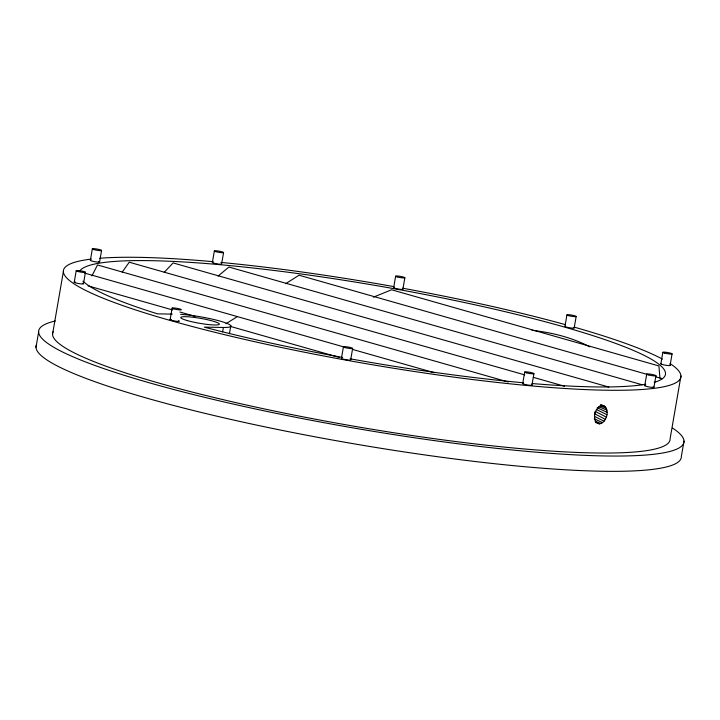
<?xml version="1.0" encoding="UTF-8"?>
<svg xmlns="http://www.w3.org/2000/svg" width="720" height="720" viewBox="0 0 720 720"><rect width="100%" height="100%" fill="white"/><g stroke="black" fill="none" stroke-linecap="round" stroke-linejoin="round"><path stroke-width="1.08" d="M604.107 405.828C595.098 403.929 590.274 421.56 599.481 423.873C607.671 422.604 610.956 406.143 601.083 404.991M63.378 271.548L52.542 334.305M36 347.265L38.646 331.956M74.223 282.231L76.203 270.747M83.466 283.707L85.446 272.232M90.36 260.397L92.34 248.913M99.594 261.873L101.583 250.398M170.127 319.653L172.107 308.169M212.364 262.485L214.353 251.001M221.607 263.97L223.587 252.486M222.615 331.857L223.371 327.465A31.329 4.032 9.8 0 0 222.264 321.75A31.329 4.032 9.8 0 0 180.621 314.343M230.859 325.764L229.41 333.639M341.433 358.362L343.422 346.887M350.676 359.847L352.656 348.363M393.651 287.703L395.631 276.219M402.885 289.188L404.874 277.704M522.72 383.58L524.7 372.105M531.963 385.065L533.943 373.581M564.957 326.412L566.937 314.937M574.2 327.897L576.18 316.422M644.724 385.677L646.713 374.193M653.967 387.153L655.947 375.678M660.861 363.834L662.841 352.359M670.104 365.319L672.084 353.844M680.949 376.002L670.104 438.759A313.281 40.347 9.8 0 1 352.701 425.988A313.281 40.347 9.8 0 1 53.1 331.722M684 441.108L681.354 456.417A327.375 42.165 9.8 0 1 349.668 443.07A327.375 42.165 9.8 0 1 36.585 344.565M91.917 275.886L97.506 264.96L508.266 381.996M122.184 272.115L129.249 262.215L524.637 374.868M164.196 272.385L173.106 262.917L608.823 387.063M218.061 276.111L228.924 267.03L642.159 384.768M285.723 283.671L299.052 275.211L647.136 374.391M225.936 323.775L237.339 316.593M373.284 297.207L391.59 289.782L658.899 365.949L659.961 378.18M172.251 314.109L157.662 313.857L152.541 312.273A297.621 38.331 9.8 0 1 82.971 281.196M223.371 327.465L204.291 327.141L210.366 328.743A297.621 38.331 9.8 0 0 342.693 357.462M531.972 330.345C552.006 332.487 571.851 337.482 589.788 346.824M600.597 405.036L602.649 405.504M655.785 376.857L662.274 378.702M533.277 377.325L564.606 386.253M84.492 273.042L343.89 346.95M352.503 349.407L434.295 372.717M88.056 285.858L172.341 309.87M179.91 312.021L195.039 316.332M230.256 326.367L339.399 357.471M600.399 405.126L605.367 406.755M595.44 422.424L599.481 423.873M600.012 405.828L606.321 408.222M594.99 421.038L601.047 423.567M598.752 406.647L606.924 410.13M597.24 407.736L607.122 412.353M594.279 418.761L602.613 422.667M596.421 409.5L606.915 414.729M594.621 416.466L604.08 421.209M606.303 417.105L595.251 411.408L594.648 413.784L605.331 419.319M672.606 428.112A327.375 42.165 9.8 0 1 352.314 427.77A327.375 42.165 9.8 0 1 55.269 321.012M670.041 363.564A313.281 40.347 9.8 0 1 347.148 360.333A313.281 40.347 9.8 0 1 91.332 259.074M99.666 258.255A313.281 40.347 9.8 0 1 213.228 261.693M220.869 262.404A313.281 40.347 9.8 0 1 394.056 286.659M402.543 288.198A313.281 40.347 9.8 0 1 565.335 324.63M574.641 327.24A313.281 40.347 9.8 0 1 662.391 359.073M79.812 270.936A297.621 38.331 9.8 0 1 424.863 294.462A297.621 38.331 9.8 0 1 654.183 382.356M645.741 384.255A297.621 38.331 9.8 0 1 532.044 383.526M523.359 382.77A297.621 38.331 9.8 0 1 350.127 358.812M178.587 320.697A4.698 0.603 9.8 0 1 177.66 321.363A4.698 0.603 9.8 0 1 171.414 320.256A4.698 0.603 9.8 0 1 171.252 319.392M350.433 359.649A4.698 0.603 9.8 0 1 346.383 359.775A4.698 0.603 9.8 0 1 341.505 358.218M531.72 384.867A4.698 0.603 9.8 0 1 527.058 384.885A4.698 0.603 9.8 0 1 523.17 383.346M82.683 283.275A4.698 0.603 9.8 0 1 81.756 283.941A4.698 0.603 9.8 0 1 75.51 282.834A4.698 0.603 9.8 0 1 75.348 281.97M98.811 261.441A4.698 0.603 9.8 0 1 95.301 261.801A4.698 0.603 9.8 0 1 90.81 260.163M402.651 288.99A4.698 0.603 9.8 0 1 397.989 289.008A4.698 0.603 9.8 0 1 394.101 287.469M573.417 327.465A4.698 0.603 9.8 0 1 569.907 327.825A4.698 0.603 9.8 0 1 565.416 326.178M669.861 365.121A4.698 0.603 9.8 0 1 665.199 365.148A4.698 0.603 9.8 0 1 661.32 363.6M653.184 386.721A4.698 0.603 9.8 0 1 649.674 387.081A4.698 0.603 9.8 0 1 645.183 385.434M221.364 263.772A4.698 0.603 9.8 0 1 216.702 263.79A4.698 0.603 9.8 0 1 212.823 262.251M187.398 320.607A19.584 2.52 9.8 0 0 219.006 324.531A19.584 2.52 9.8 0 0 193.761 317.34A19.584 2.52 9.8 0 0 187.398 320.607M93.924 249.606A4.698 0.603 9.8 0 0 101.511 250.542A4.698 0.603 9.8 0 0 95.445 248.814A4.698 0.603 9.8 0 0 93.924 249.606M77.787 271.44A4.698 0.603 9.8 0 0 85.374 272.376A4.698 0.603 9.8 0 0 79.317 270.657A4.698 0.603 9.8 0 0 77.787 271.44M173.691 308.862A4.698 0.603 9.8 0 0 181.278 309.798A4.698 0.603 9.8 0 0 175.221 308.07A4.698 0.603 9.8 0 0 173.691 308.862M345.006 347.571A4.698 0.603 9.8 0 0 352.584 348.516A4.698 0.603 9.8 0 0 346.527 346.788A4.698 0.603 9.8 0 0 345.006 347.571M526.284 372.789A4.698 0.603 9.8 0 0 533.871 373.734A4.698 0.603 9.8 0 0 527.814 372.006A4.698 0.603 9.8 0 0 526.284 372.789M215.928 251.694A4.698 0.603 9.8 0 0 223.515 252.63A4.698 0.603 9.8 0 0 217.458 250.911A4.698 0.603 9.8 0 0 215.928 251.694M397.215 276.912A4.698 0.603 9.8 0 0 404.802 277.848A4.698 0.603 9.8 0 0 398.745 276.129A4.698 0.603 9.8 0 0 397.215 276.912M568.521 315.621A4.698 0.603 9.8 0 0 576.108 316.566A4.698 0.603 9.8 0 0 570.051 314.838A4.698 0.603 9.8 0 0 568.521 315.621M664.425 353.043A4.698 0.603 9.8 0 0 672.012 353.988A4.698 0.603 9.8 0 0 665.955 352.26A4.698 0.603 9.8 0 0 664.425 353.043M648.297 374.886A4.698 0.603 9.8 0 0 655.875 375.822A4.698 0.603 9.8 0 0 649.818 374.094A4.698 0.603 9.8 0 0 648.297 374.886"/></g></svg>
